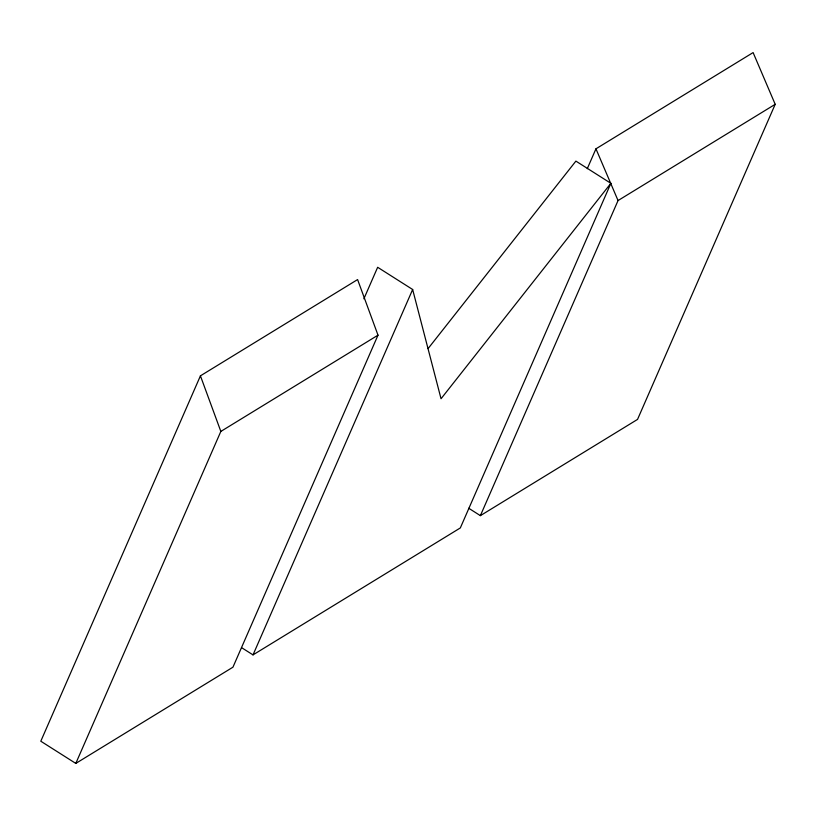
<?xml version="1.0" encoding="UTF-8"?>
<svg xmlns="http://www.w3.org/2000/svg" width="816" height="816" viewBox="0 0 816 816"><rect width="100%" height="100%" fill="white"/><g stroke="black" fill="none" stroke-linecap="round" stroke-linejoin="round"><path stroke-width="1.22" d="M200.43 375.839L40.8 741.214L75.796 763.419L232.948 667.182L378.002 335.162L357.592 279.572L200.43 375.839L220.84 431.429L75.796 763.419M363.885 298.799L377.655 267.281L412.651 289.496L441.038 398.749L610.878 183.314L575.892 161.109L428.074 348.605M242.077 647.955L253.011 654.891L412.651 289.496M587.275 168.677L595.955 148.818L753.107 52.581L775.2 104.305L637.541 419.404L480.379 515.651L468.721 508.246M610.878 183.314L460.326 527.932L253.011 654.891M480.379 515.651L618.049 200.552L775.2 104.305M220.84 431.429L378.002 335.162M595.955 148.818L618.049 200.552"/></g></svg>
